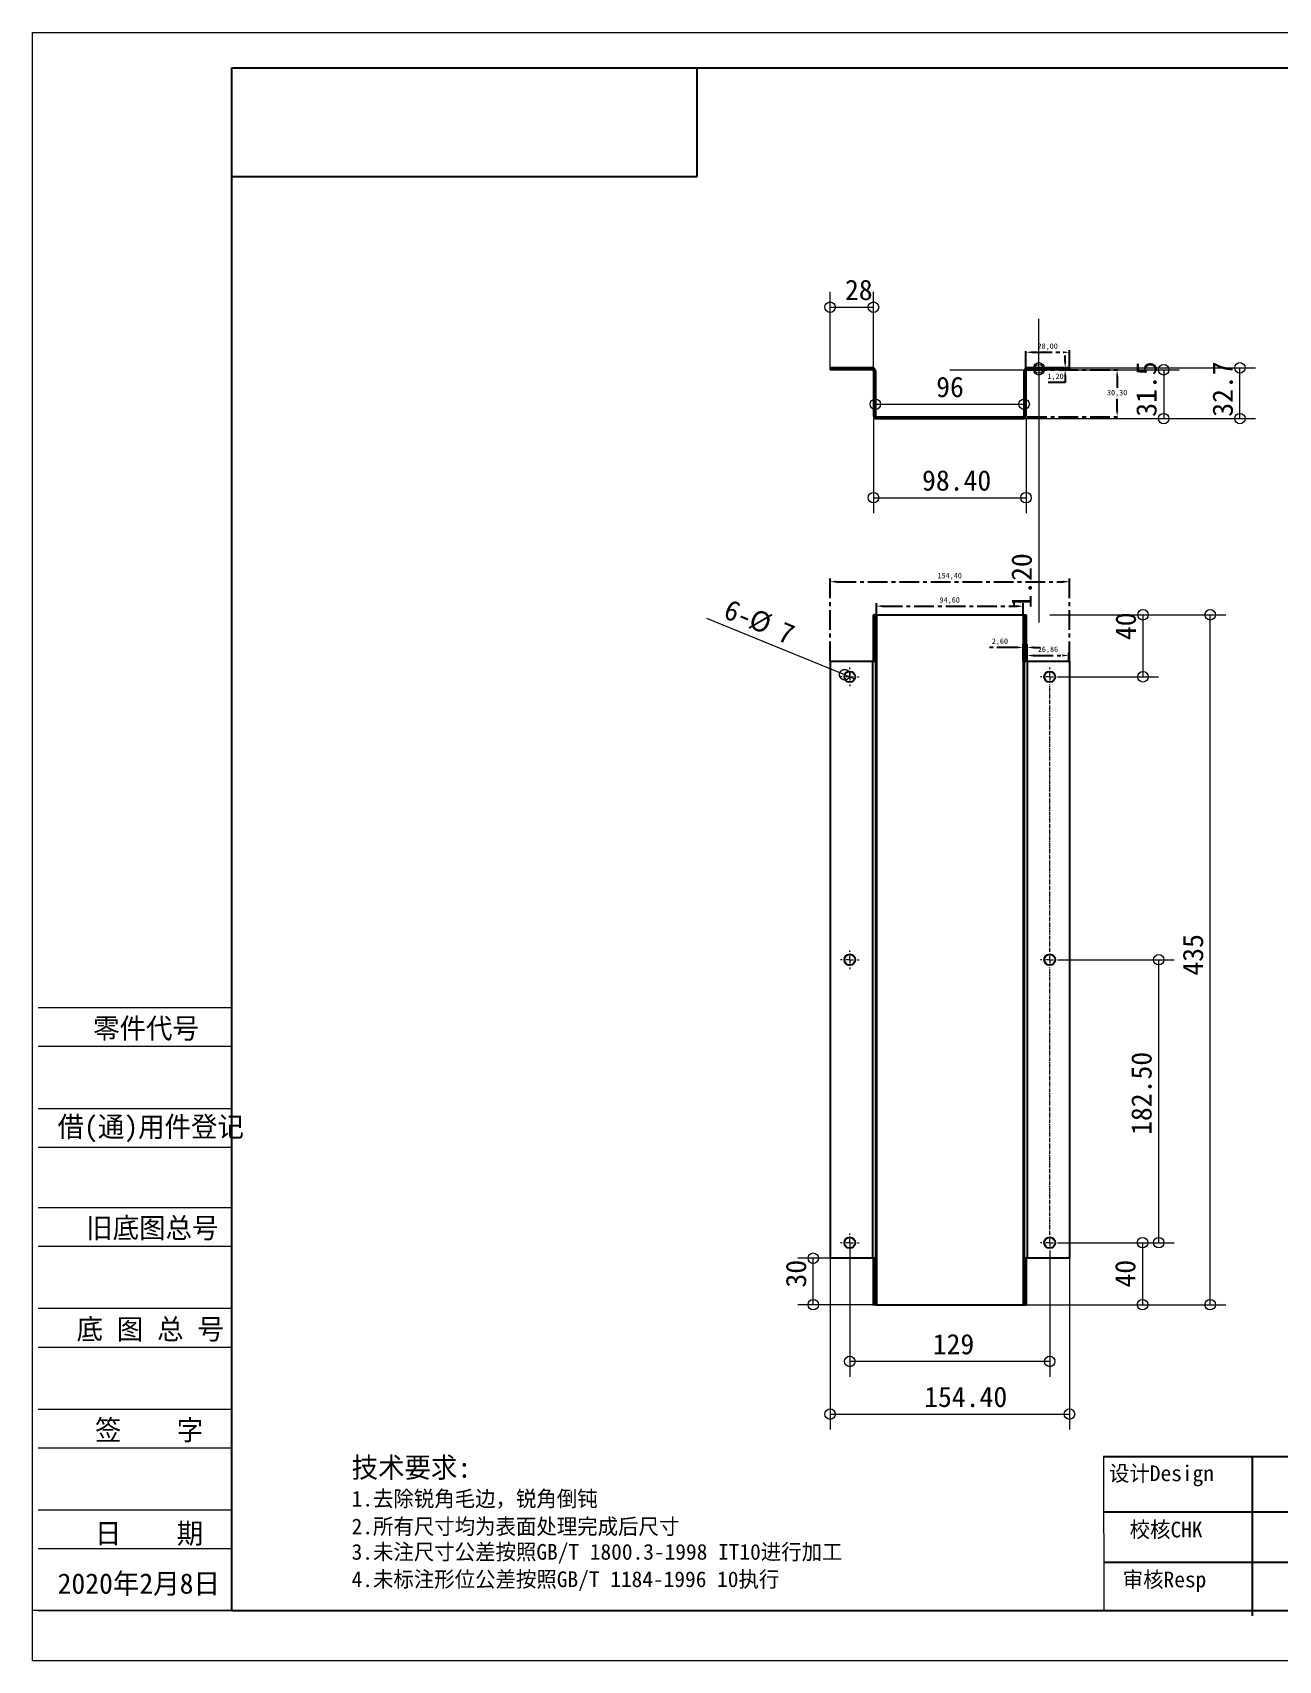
# Model space of a CAD drawing. Header units: millimetres. Extents: x -3862 to 6257, y -4684 to -2127.
# Drawn here: x 1257 to 2060, y -4684 to -3634 of the extents above; entities that cross this region are included whole.
import ezdxf

# ---------------------------------------------------------------- set-up
doc = ezdxf.new("R2010")
doc.units = ezdxf.units.MM
doc.header["$PDSIZE"] = -1
doc.linetypes.add('AXES', pattern=[2, 1.25, -0.25, 0.25, -0.25])
doc.linetypes.add('CENTERX2', pattern=[20.32, 12.7, -2.54, 2.54, -2.54])
for name, color, linetype in [('10', 16, 'Continuous'), ('11', 7, 'Continuous'), ('6', 7, 'Continuous'), ('中心线', 1, 'CENTERX2')]:
    doc.layers.add(name, color=color, linetype=linetype)
doc.dimstyles.new('ISO-25', dxfattribs={"dimtxt": 2.5, "dimasz": 2.5, "dimexe": 1.25, "dimexo": 0.625, "dimtad": 1, "dimtxsty": 'Standard', "dimcen": 2.5, "dimadec": 0, "dimazin": 0, "dimtfac": 1, "dimtmove": 0, "dimatfit": 3, "dimfxl": 0, "dimarcsym": 0})

# ---------------------------------------------------------------- blocks, each defined once
blk = doc.blocks.new('*D316')
at = {"layer": '11', "color": 7, "linetype": 'Continuous', "lineweight": 13, "ltscale": 2, "insert": (103.03, 175.45), "char_height": 2.625, "attachment_point": 7}
blk.add_mtext('{ 28 }', dxfattribs=at)
blk = doc.blocks.new('*D317')
at = {"layer": '11', "color": 7, "linetype": 'Continuous', "lineweight": 13, "ltscale": 2, "insert": (145.06, 158.65), "char_height": 2.625, "attachment_point": 7, "rotation": 90}
blk.add_mtext('{ 31.5 }', dxfattribs=at)
blk = doc.blocks.new('*D318')
at = {"layer": '11', "color": 7, "linetype": 'Continuous', "lineweight": 13, "ltscale": 2, "insert": (112.97, 150.87), "char_height": 2.625, "attachment_point": 7}
blk.add_mtext('{ 98.40 }', dxfattribs=at)
blk = doc.blocks.new('*D319')
at = {"layer": '11', "color": 7, "linetype": 'Continuous', "lineweight": 13, "ltscale": 2, "insert": (128.96, 133.9), "char_height": 2.625, "attachment_point": 7, "rotation": 90}
blk.add_mtext('{ 1.20 }', dxfattribs=at)
blk = doc.blocks.new('*D320')
at = {"layer": '11', "color": 7, "linetype": 'Continuous', "lineweight": 13, "ltscale": 2, "insert": (114.8, 162.93), "char_height": 2.625, "attachment_point": 7}
blk.add_mtext('{ 96 }', dxfattribs=at)
blk = doc.blocks.new('*D321')
at = {"layer": '11', "color": 7, "linetype": 'Continuous', "lineweight": 13, "ltscale": 2, "insert": (154.9, 158.65), "char_height": 2.625, "attachment_point": 7, "rotation": 90}
blk.add_mtext('{ 32.7 }', dxfattribs=at)
blk = doc.blocks.new('*D322')
at = {"layer": '11', "color": 7, "linetype": 'Continuous', "lineweight": 13, "ltscale": 2, "insert": (142.33, 46.32), "char_height": 2.625, "attachment_point": 7, "rotation": 90}
blk.add_mtext('{ 40 }', dxfattribs=at)
blk = doc.blocks.new('*D323')
at = {"layer": '11', "color": 7, "linetype": 'Continuous', "lineweight": 13, "ltscale": 2, "insert": (142.39, 129.84), "char_height": 2.625, "attachment_point": 7, "rotation": 90}
blk.add_mtext('{ 40 }', dxfattribs=at)
blk = doc.blocks.new('*D324')
at = {"layer": '11', "color": 7, "linetype": 'Continuous', "lineweight": 13, "ltscale": 2, "insert": (144.42, 66.01), "char_height": 2.625, "attachment_point": 7, "rotation": 90}
blk.add_mtext('{ 182.50 }', dxfattribs=at)
blk = doc.blocks.new('*D325')
at = {"layer": '11', "color": 7, "linetype": 'Continuous', "lineweight": 13, "ltscale": 2, "insert": (114.35, 39.45), "char_height": 2.625, "attachment_point": 7}
blk.add_mtext('{ 129 }', dxfattribs=at)
blk = doc.blocks.new('*D326')
at = {"layer": '11', "color": 7, "linetype": 'Continuous', "lineweight": 13, "ltscale": 2, "insert": (99.85, 46.32), "char_height": 2.625, "attachment_point": 7, "rotation": 90}
blk.add_mtext('{ 30 }', dxfattribs=at)
blk = doc.blocks.new('*D327')
at = {"layer": '11', "color": 7, "linetype": 'Continuous', "lineweight": 13, "ltscale": 2, "insert": (87.3, 135.19), "char_height": 2.625, "attachment_point": 7, "rotation": 337.8239}
blk.add_mtext('{ 6-}', dxfattribs=at)
blk = doc.blocks.new('*D328')
at = {"layer": '11', "color": 7, "linetype": 'Continuous', "lineweight": 13, "ltscale": 2, "insert": (92.14, 133.23), "char_height": 2.625, "attachment_point": 7, "rotation": 337.8239}
blk.add_mtext('{{%%c}}', dxfattribs=at)
blk = doc.blocks.new('*D329')
at = {"layer": '11', "color": 7, "linetype": 'Continuous', "lineweight": 13, "ltscale": 2, "insert": (95.94, 131.66), "char_height": 2.625, "attachment_point": 7, "rotation": 337.8239}
blk.add_mtext('{7 }', dxfattribs=at)
blk = doc.blocks.new('*D330')
at = {"layer": '11', "color": 7, "linetype": 'Continuous', "lineweight": 13, "ltscale": 2, "insert": (113.25, 32.65), "char_height": 2.625, "attachment_point": 7}
blk.add_mtext('{ 154.40 }', dxfattribs=at)
blk = doc.blocks.new('*D345')
at = {"layer": '10', "color": 7, "linetype": 'Continuous', "lineweight": 13, "ltscale": 2, "insert": (140.65, 8.85), "char_height": 2.027, "attachment_point": 7}
blk.add_mtext('{审核Resp}', dxfattribs=at)
blk = doc.blocks.new('*D349')
at = {"layer": '10', "color": 7, "linetype": 'Continuous', "lineweight": 13, "ltscale": 2, "insert": (138.88, 22.46), "char_height": 2.027, "attachment_point": 7}
blk.add_mtext('{设计Design}', dxfattribs=at)
blk = doc.blocks.new('*D350')
at = {"layer": '10', "color": 7, "linetype": 'Continuous', "lineweight": 13, "ltscale": 2, "insert": (141.54, 15.64), "char_height": 2.027, "attachment_point": 7}
blk.add_mtext('{校核CHK}', dxfattribs=at)
blk = doc.blocks.new('*D351')
at = {"layer": '10', "color": 7, "linetype": 'Continuous', "lineweight": 13, "ltscale": 2, "insert": (7.81, 79.94), "char_height": 2.625, "attachment_point": 7}
blk.add_mtext('{零件代号}', dxfattribs=at)
blk = doc.blocks.new('*D352')
at = {"layer": '10', "color": 7, "linetype": 'Continuous', "lineweight": 13, "ltscale": 2, "insert": (3.22, 66.84), "char_height": 2.625, "attachment_point": 7}
blk.add_mtext('{借(通)用件登记}', dxfattribs=at)
blk = doc.blocks.new('*D353')
at = {"layer": '10', "color": 7, "linetype": 'Continuous', "lineweight": 13, "ltscale": 2, "insert": (6.92, 54.19), "char_height": 2.625, "attachment_point": 7}
blk.add_mtext('{旧底图总号}', dxfattribs=at)
blk = doc.blocks.new('*D354')
at = {"layer": '10', "color": 7, "linetype": 'Continuous', "lineweight": 13, "ltscale": 2, "insert": (5.67, 41.13), "char_height": 2.625, "attachment_point": 7}
blk.add_mtext('{底 图 总 号}', dxfattribs=at)
blk = doc.blocks.new('*D355')
at = {"layer": '10', "color": 7, "linetype": 'Continuous', "lineweight": 13, "ltscale": 2, "insert": (4.47, 28.13), "char_height": 2.625, "attachment_point": 7}
blk.add_mtext('{  签    字}', dxfattribs=at)
blk = doc.blocks.new('*D356')
at = {"layer": '10', "color": 7, "linetype": 'Continuous', "lineweight": 13, "ltscale": 2, "insert": (4.47, 14.78), "char_height": 2.625, "attachment_point": 7}
blk.add_mtext('{  日    期}', dxfattribs=at)
blk = doc.blocks.new('*D364')
at = {"layer": '10', "color": 7, "linetype": 'Continuous', "lineweight": 13, "ltscale": 2, "insert": (3.22, 8.32), "char_height": 2.625, "attachment_point": 7}
blk.add_mtext('{2020年2月8日}', dxfattribs=at)
blk = doc.blocks.new('*D374')
at = {"layer": '10', "color": 7, "linetype": 'Continuous', "lineweight": 13, "ltscale": 2, "insert": (41.16, 23.29), "char_height": 2.625, "attachment_point": 7}
blk.add_mtext('{技术要求:}', dxfattribs=at)
blk = doc.blocks.new('*D375')
at = {"layer": '10', "color": 7, "linetype": 'Continuous', "lineweight": 13, "ltscale": 2, "insert": (41.16, 19.56), "char_height": 2.027, "attachment_point": 7}
blk.add_mtext('{1.去除锐角毛边，锐角倒钝}', dxfattribs=at)
blk = doc.blocks.new('*D376')
at = {"layer": '10', "color": 7, "linetype": 'Continuous', "lineweight": 13, "ltscale": 2, "insert": (41.16, 16.03), "char_height": 2.027, "attachment_point": 7}
blk.add_mtext('{2.所有尺寸均为表面处理完成后尺寸}', dxfattribs=at)
blk = doc.blocks.new('*D377')
at = {"layer": '10', "color": 7, "linetype": 'Continuous', "lineweight": 13, "ltscale": 2, "insert": (41.16, 12.5), "char_height": 2.027, "attachment_point": 7}
blk.add_mtext('{3.未注尺寸公差按照GB/T 1800.3-1998 IT10进行加工}', dxfattribs=at)
blk = doc.blocks.new('*D378')
at = {"layer": '10', "color": 7, "linetype": 'Continuous', "lineweight": 13, "ltscale": 2, "insert": (41.16, 8.97), "char_height": 2.027, "attachment_point": 7}
blk.add_mtext('{4.未标注形位公差按照GB/T 1184-1996 10执行}', dxfattribs=at)
blk = doc.blocks.new('*D612')
at = {"layer": 'Defpoints', "color": 0, "transparency": 16777216}
for p in [(1925.5, -3839.8), (1897.5, -3851.8), (1925.5, -3851.1)]:
    blk.add_point(p, dxfattribs=at)
at = {"layer": '中心线', "color": 0, "lineweight": -2, "transparency": 16777216}
for p, q in [((1897.5, -3851.8), (1897.5, -3837.8)), ((1901.6, -3839.8), (1921.4, -3839.8)), ((1925.5, -3851.1), (1925.5, -3837.8))]:
    blk.add_line(p, q, dxfattribs=at)
at = {"layer": '中心线', "color": 0, "transparency": 16777216}
for points in [[(1901.6, -3839.2), (1901.6, -3840.5), (1897.5, -3839.8)], [(1921.4, -3839.2), (1921.4, -3840.5), (1925.5, -3839.8)]]:
    blk.add_solid(points, dxfattribs=at)
at = {"layer": '中心线', "color": 0, "transparency": 16777216, "insert": (1911.5, -3836.3), "char_height": 3.5, "attachment_point": 5}
blk.add_mtext('28,00', dxfattribs=at)
blk = doc.blocks.new('*D614')
at = {"layer": 'Defpoints', "color": 0, "transparency": 16777216}
for p in [(1922.8, -3851.1), (1925.5, -3849.9), (1925.5, -3851.1)]:
    blk.add_point(p, dxfattribs=at)
at = {"layer": '中心线', "color": 0, "lineweight": -2, "transparency": 16777216}
for p, q in [((1922.8, -3845.8), (1922.8, -3841.8)), ((1925.5, -3849.9), (1920.8, -3849.9)), ((1925.5, -3851.1), (1920.8, -3851.1)), ((1922.8, -3849.9), (1922.8, -3851.1)), ((1922.8, -3859.3), (1911.9, -3859.3)), ((1922.8, -3855.2), (1922.8, -3859.3))]:
    blk.add_line(p, q, dxfattribs=at)
at = {"layer": '中心线', "color": 0, "transparency": 16777216}
for points in [[(1922.1, -3845.8), (1923.5, -3845.8), (1922.8, -3849.9)], [(1922.1, -3855.2), (1923.5, -3855.2), (1922.8, -3851.1)]]:
    blk.add_solid(points, dxfattribs=at)
at = {"layer": '中心线', "color": 0, "transparency": 16777216, "insert": (1916.6, -3855.7), "char_height": 3.5, "attachment_point": 5}
blk.add_mtext('1,20', dxfattribs=at)
blk = doc.blocks.new('*D615')
at = {"layer": 'Defpoints', "color": 0, "transparency": 16777216}
for p in [(1898.2, -3851.1), (1898.2, -3881.4), (1956.3, -3881.4)]:
    blk.add_point(p, dxfattribs=at)
at = {"layer": '中心线', "color": 0, "lineweight": -2, "transparency": 16777216}
for p, q in [((1898.2, -3851.1), (1958.3, -3851.1)), ((1956.3, -3855.2), (1956.3, -3862.7)), ((1956.3, -3877.3), (1956.3, -3869.8)), ((1898.2, -3881.4), (1958.3, -3881.4))]:
    blk.add_line(p, q, dxfattribs=at)
at = {"layer": '中心线', "color": 0, "transparency": 16777216}
for points in [[(1955.7, -3855.2), (1957, -3855.2), (1956.3, -3851.1)], [(1955.7, -3877.3), (1957, -3877.3), (1956.3, -3881.4)]]:
    blk.add_solid(points, dxfattribs=at)
at = {"layer": '中心线', "color": 0, "transparency": 16777216, "insert": (1956.3, -3866.3), "char_height": 3.5, "attachment_point": 5}
blk.add_mtext('30,30', dxfattribs=at)
blk = doc.blocks.new('*D618')
at = {"layer": 'Defpoints', "color": 0, "transparency": 16777216}
for p in [(1925.5, -3987.8), (1771.1, -4039.1), (1925.5, -4039.1)]:
    blk.add_point(p, dxfattribs=at)
at = {"layer": '中心线', "color": 0, "lineweight": -2, "transparency": 16777216}
for p, q in [((1771.1, -4039.1), (1771.1, -3985.8)), ((1775.2, -3987.8), (1921.4, -3987.8)), ((1925.5, -4039.1), (1925.5, -3985.8))]:
    blk.add_line(p, q, dxfattribs=at)
at = {"layer": '中心线', "color": 0, "transparency": 16777216}
for points in [[(1775.2, -3987.1), (1775.2, -3988.5), (1771.1, -3987.8)], [(1921.4, -3987.1), (1921.4, -3988.5), (1925.5, -3987.8)]]:
    blk.add_solid(points, dxfattribs=at)
at = {"layer": '中心线', "color": 0, "transparency": 16777216, "insert": (1848.3, -3984.3), "char_height": 3.5, "attachment_point": 5}
blk.add_mtext('154,40', dxfattribs=at)
blk = doc.blocks.new('*D619')
at = {"layer": 'Defpoints', "color": 0, "transparency": 16777216}
for p in [(1898.2, -4039.1), (1925.1, -4035.4), (1925.1, -4039.1)]:
    blk.add_point(p, dxfattribs=at)
at = {"layer": '中心线', "color": 0, "lineweight": -2, "transparency": 16777216}
for p, q in [((1898.2, -4039.1), (1898.2, -4033.4)), ((1902.3, -4035.4), (1921, -4035.4)), ((1925.1, -4039.1), (1925.1, -4033.4))]:
    blk.add_line(p, q, dxfattribs=at)
at = {"layer": '中心线', "color": 0, "transparency": 16777216}
for points in [[(1902.3, -4034.7), (1902.3, -4036.1), (1898.2, -4035.4)], [(1921, -4034.7), (1921, -4036.1), (1925.1, -4035.4)]]:
    blk.add_solid(points, dxfattribs=at)
at = {"layer": '中心线', "color": 0, "transparency": 16777216, "insert": (1911.7, -4031.8), "char_height": 3.5, "attachment_point": 5}
blk.add_mtext('26,86', dxfattribs=at)
blk = doc.blocks.new('*D620')
at = {"layer": 'Defpoints', "color": 0, "transparency": 16777216}
for p in [(1895.6, -4030.2), (1895.6, -4039.1), (1898.2, -4039.1)]:
    blk.add_point(p, dxfattribs=at)
at = {"layer": '中心线', "color": 0, "lineweight": -2, "transparency": 16777216}
for p, q in [((1891.5, -4030.2), (1873.9, -4030.2)), ((1895.6, -4039.1), (1895.6, -4028.2)), ((1898.2, -4030.2), (1895.6, -4030.2)), ((1898.2, -4039.1), (1898.2, -4028.2)), ((1902.3, -4030.2), (1906.4, -4030.2))]:
    blk.add_line(p, q, dxfattribs=at)
at = {"layer": '中心线', "color": 0, "transparency": 16777216}
for points in [[(1891.5, -4029.5), (1891.5, -4030.9), (1895.6, -4030.2)], [(1902.3, -4029.5), (1902.3, -4030.9), (1898.2, -4030.2)]]:
    blk.add_solid(points, dxfattribs=at)
at = {"layer": '中心线', "color": 0, "transparency": 16777216, "insert": (1880.7, -4026.6), "char_height": 3.5, "attachment_point": 5}
blk.add_mtext('2,60', dxfattribs=at)
blk = doc.blocks.new('*D621')
at = {"layer": 'Defpoints', "color": 0, "transparency": 16777216}
for p in [(1801, -4009.1), (1895.6, -4003.6), (1895.6, -4009.1)]:
    blk.add_point(p, dxfattribs=at)
at = {"layer": '中心线', "color": 0, "lineweight": -2, "transparency": 16777216}
for p, q in [((1801, -4009.1), (1801, -4001.6)), ((1805.1, -4003.6), (1891.5, -4003.6)), ((1895.6, -4009.1), (1895.6, -4001.6))]:
    blk.add_line(p, q, dxfattribs=at)
at = {"layer": '中心线', "color": 0, "transparency": 16777216}
for points in [[(1805.1, -4002.9), (1805.1, -4004.3), (1801, -4003.6)], [(1891.5, -4002.9), (1891.5, -4004.3), (1895.6, -4003.6)]]:
    blk.add_solid(points, dxfattribs=at)
at = {"layer": '中心线', "color": 0, "transparency": 16777216, "insert": (1848.3, -4000), "char_height": 3.5, "attachment_point": 5}
blk.add_mtext('94,60', dxfattribs=at)

msp = doc.modelspace()

# ---------------------------------------------------------------- linework, layer by layer
at = {"color": 7, "linetype": 'Continuous', "lineweight": 25, "ltscale": 2}
for p, q in [((1685.288, -3726.452), (1685.288, -3656.452)), ((1385.288, -3726.452), (1685.288, -3726.452))]:
    msp.add_line(p, q, dxfattribs=at)
at = {"color": 7, "linetype": 'AXES', "lineweight": 18, "ltscale": 2}
for p, q in [((1778.828, -4049.138), (1777.828, -4049.138)), ((1783.828, -4044.138), (1783.828, -4043.138)), ((1788.828, -4049.138), (1789.828, -4049.138)), ((1907.828, -4049.138), (1906.828, -4049.138)), ((1912.828, -4049.138), (1910.328, -4049.138)), ((1912.828, -4044.138), (1912.828, -4043.138)), ((1912.828, -4049.138), (1912.828, -4046.638)), ((1912.828, -4049.138), (1912.828, -4051.638)), ((1912.828, -4049.138), (1915.328, -4049.138)), ((1917.828, -4049.138), (1918.828, -4049.138)), ((1783.828, -4054.138), (1783.828, -4055.138)), ((1912.828, -4226.638), (1912.828, -4054.138)), ((1783.828, -4226.638), (1783.828, -4225.638)), ((1778.828, -4231.638), (1777.828, -4231.638)), ((1783.828, -4236.638), (1783.828, -4237.638)), ((1788.828, -4231.638), (1789.828, -4231.638)), ((1907.828, -4231.638), (1906.828, -4231.638)), ((1912.828, -4409.138), (1912.828, -4236.638)), ((1917.828, -4231.638), (1918.828, -4231.638)), ((1783.828, -4409.138), (1783.828, -4408.138)), ((1778.828, -4414.138), (1777.828, -4414.138)), ((1783.828, -4419.138), (1783.828, -4420.138)), ((1788.828, -4414.138), (1789.828, -4414.138)), ((1907.828, -4414.138), (1906.828, -4414.138)), ((1912.828, -4414.138), (1910.328, -4414.138)), ((1912.828, -4414.138), (1912.828, -4411.638)), ((1912.828, -4414.138), (1912.828, -4416.638)), ((1912.828, -4414.138), (1915.328, -4414.138)), ((1912.828, -4419.138), (1912.828, -4420.138)), ((1917.828, -4414.138), (1918.828, -4414.138))]:
    msp.add_line(p, q, dxfattribs=at)
at = {"color": 7, "linetype": 'Continuous', "lineweight": 18, "ltscale": 2}
for p, q in [((1783.828, -4049.138), (1781.328, -4049.138)), ((1783.828, -4049.138), (1783.828, -4046.638)), ((1783.828, -4049.138), (1783.828, -4051.638)), ((1783.828, -4049.138), (1786.328, -4049.138)), ((1783.828, -4231.638), (1783.828, -4229.138)), ((1912.828, -4231.638), (1912.828, -4229.138)), ((1783.828, -4231.638), (1781.328, -4231.638)), ((1783.828, -4231.638), (1783.828, -4234.138)), ((1783.828, -4231.638), (1786.328, -4231.638)), ((1912.828, -4231.638), (1910.328, -4231.638)), ((1912.828, -4231.638), (1912.828, -4234.138)), ((1912.828, -4231.638), (1915.328, -4231.638)), ((1783.828, -4414.138), (1781.328, -4414.138)), ((1783.828, -4414.138), (1783.828, -4411.638)), ((1783.828, -4414.138), (1783.828, -4416.638)), ((1783.828, -4414.138), (1786.328, -4414.138))]:
    msp.add_line(p, q, dxfattribs=at)
at = {"layer": '11', "color": 7, "linetype": 'Continuous', "lineweight": 18, "ltscale": 2}
for p, q in [((1771.128, -3851.112), (1771.128, -3800.74)), ((1799.128, -3851.112), (1799.128, -3800.74)), ((1771.128, -3810.74), (1799.128, -3810.74)), ((1905.829, -3849.912), (1905.829, -3818.162)), ((1848.328, -3851.112), (1996.356, -3851.112)), ((1905.829, -3851.112), (1905.829, -3849.912)), ((1905.829, -3851.112), (1905.829, -4014.117)), ((1925.528, -3849.912), (2045.528, -3849.912)), ((1986.356, -3851.112), (1986.356, -3882.612)), ((2035.528, -3882.612), (2035.528, -3849.912)), ((1800.328, -3873.346), (1896.328, -3873.346)), ((1799.128, -3882.612), (1799.128, -3943.612)), ((1848.328, -3882.612), (1996.356, -3882.612)), ((1895.628, -3882.612), (2045.528, -3882.612)), ((1897.528, -3882.612), (1897.528, -3943.612)), ((1799.128, -3933.612), (1897.528, -3933.612)), ((1912.828, -4009.138), (1982.995, -4009.138)), ((1925.528, -4009.138), (2026.356, -4009.138)), ((1972.995, -4009.138), (1972.995, -4049.138)), ((2016.356, -4454.138), (2016.356, -4009.138)), ((1780.587, -4047.817), (1691.568, -4011.532)), ((1780.587, -4047.817), (1787.069, -4050.459)), ((1918.528, -4049.138), (1982.995, -4049.138)), ((1918.528, -4231.638), (1993.156, -4231.638)), ((1983.156, -4414.138), (1983.156, -4231.638)), ((1783.828, -4414.138), (1783.828, -4500.748)), ((1912.828, -4420.138), (1912.828, -4500.748)), ((1918.528, -4414.138), (1982.684, -4414.138)), ((1918.528, -4414.138), (1993.156, -4414.138)), ((1972.684, -4414.138), (1972.684, -4454.138)), ((1799.079, -4424.138), (1750.285, -4424.138)), ((1760.285, -4454.138), (1760.285, -4424.138)), ((1771.128, -4424.138), (1771.128, -4534.749)), ((1925.528, -4424.138), (1925.528, -4534.749)), ((1799.079, -4454.138), (1750.285, -4454.138)), ((1798.428, -4454.138), (1982.684, -4454.138)), ((1925.528, -4454.138), (2026.356, -4454.138)), ((1912.828, -4490.748), (1783.828, -4490.748)), ((1771.128, -4524.749), (1925.528, -4524.749))]:
    msp.add_line(p, q, dxfattribs=at)
at = {"layer": '11', "color": 7, "linetype": 'Continuous', "lineweight": 25, "ltscale": 2}
for p, q in [((1771.128, -3849.912), (1771.128, -3851.112)), ((1798.428, -3849.912), (1771.128, -3849.912)), ((1798.428, -3851.112), (1771.128, -3851.112)), ((1798.428, -3849.912), (1798.428, -3851.112)), ((1800.194, -3851.112), (1799.079, -3851.554)), ((1800.328, -3851.812), (1799.128, -3851.812)), ((1799.128, -3851.812), (1799.128, -3880.712)), ((1800.328, -3851.812), (1800.328, -3880.712)), ((1896.328, -3880.712), (1896.328, -3851.812)), ((1897.528, -3851.812), (1896.328, -3851.812)), ((1896.461, -3851.112), (1897.577, -3851.554)), ((1897.528, -3880.712), (1897.528, -3851.812)), ((1898.228, -3849.912), (1898.228, -3851.112)), ((1925.528, -3849.912), (1898.228, -3849.912)), ((1925.528, -3851.112), (1898.228, -3851.112)), ((1925.528, -3849.912), (1925.528, -3851.112)), ((1799.128, -3880.712), (1800.328, -3880.712)), ((1801.028, -3881.412), (1801.028, -3882.612)), ((1801.028, -3881.412), (1895.628, -3881.412)), ((1801.028, -3882.612), (1895.628, -3882.612)), ((1895.628, -3882.612), (1895.628, -3881.412)), ((1896.328, -3880.712), (1897.528, -3880.712)), ((1799.079, -4039.138), (1799.079, -4009.138)), ((1800.194, -4009.138), (1799.079, -4009.138)), ((1800.194, -4009.138), (1800.328, -4009.138)), ((1800.194, -4039.138), (1800.194, -4009.138)), ((1800.328, -4009.138), (1800.328, -4454.138)), ((1800.328, -4009.138), (1801.028, -4009.138)), ((1801.028, -4009.138), (1801.028, -4454.138)), ((1801.028, -4009.138), (1895.628, -4009.138)), ((1895.628, -4009.138), (1895.628, -4454.138)), ((1895.628, -4009.138), (1896.328, -4009.138)), ((1896.328, -4009.138), (1896.328, -4454.138)), ((1896.328, -4009.138), (1896.461, -4009.138)), ((1896.461, -4009.138), (1896.461, -4039.138)), ((1896.461, -4009.138), (1897.577, -4009.138)), ((1897.577, -4009.138), (1897.577, -4039.138)), ((1771.128, -4039.138), (1771.128, -4424.138)), ((1771.128, -4039.138), (1798.428, -4039.138)), ((1798.428, -4039.138), (1798.428, -4424.138)), ((1798.428, -4039.138), (1800.194, -4039.138)), ((1896.461, -4039.138), (1898.228, -4039.138)), ((1898.228, -4039.138), (1898.228, -4424.138)), ((1898.228, -4039.138), (1925.528, -4039.138)), ((1925.528, -4039.138), (1925.528, -4424.138)), ((1798.428, -4424.138), (1771.128, -4424.138)), ((1800.194, -4424.138), (1798.428, -4424.138)), ((1799.079, -4454.138), (1799.079, -4424.138)), ((1800.194, -4454.138), (1800.194, -4424.138)), ((1898.228, -4424.138), (1896.461, -4424.138)), ((1896.461, -4424.138), (1896.461, -4454.138)), ((1897.577, -4424.138), (1897.577, -4454.138)), ((1925.528, -4424.138), (1898.228, -4424.138)), ((1800.194, -4454.138), (1799.079, -4454.138)), ((1800.194, -4454.138), (1800.328, -4454.138)), ((1800.328, -4454.138), (1801.028, -4454.138)), ((1801.028, -4454.138), (1895.628, -4454.138)), ((1895.628, -4454.138), (1896.328, -4454.138)), ((1896.328, -4454.138), (1896.461, -4454.138)), ((1896.461, -4454.138), (1897.577, -4454.138))]:
    msp.add_line(p, q, dxfattribs=at)
at = {"layer": '11', "color": 7, "linetype": 'Continuous', "lineweight": 18, "ltscale": 2}
msp.add_lwpolyline([(1783.724, -4049.095), (1783.651, -4049.263), (1783.568, -4049.427), (1783.476, -4049.586), (1783.376, -4049.74), (1783.268, -4049.888), (1783.152, -4050.03), (1783.028, -4050.166), (1782.897, -4050.295), (1782.76, -4050.416), (1782.616, -4050.53), (1782.466, -4050.636), (1782.311, -4050.734), (1782.15, -4050.823), (1781.985, -4050.903), (1781.816, -4050.974), (1781.643, -4051.036), (1781.467, -4051.088), (1781.289, -4051.131), (1781.108, -4051.164), (1780.926, -4051.188), (1780.743, -4051.201), (1780.56, -4051.205), (1780.377, -4051.198), (1780.194, -4051.182), (1780.012, -4051.156), (1779.832, -4051.12), (1779.654, -4051.074), (1779.48, -4051.019), (1779.308, -4050.954), (1779.14, -4050.88), (1778.976, -4050.798), (1778.817, -4050.706), (1778.663, -4050.606), (1778.515, -4050.498), (1778.373, -4050.382), (1778.237, -4050.258), (1778.108, -4050.127), (1777.987, -4049.99), (1777.873, -4049.846), (1777.767, -4049.696), (1777.67, -4049.54), (1777.581, -4049.38), (1777.5, -4049.215), (1777.429, -4049.046), (1777.367, -4048.873), (1777.315, -4048.697), (1777.272, -4048.519), (1777.239, -4048.338), (1777.215, -4048.156), (1777.202, -4047.973), (1777.198, -4047.79), (1777.205, -4047.606), (1777.221, -4047.424), (1777.247, -4047.242), (1777.283, -4047.062), (1777.329, -4046.884), (1777.384, -4046.709), (1777.449, -4046.538), (1777.523, -4046.37), (1777.606, -4046.206), (1777.697, -4046.047), (1777.797, -4045.893), (1777.906, -4045.745), (1778.022, -4045.603), (1778.145, -4045.467), (1778.276, -4045.338), (1778.414, -4045.217), (1778.558, -4045.103), (1778.707, -4044.997), (1778.863, -4044.9), (1779.023, -4044.81), (1779.188, -4044.73), (1779.357, -4044.659), (1779.53, -4044.597), (1779.706, -4044.545), (1779.884, -4044.502), (1780.065, -4044.469), (1780.247, -4044.445), (1780.43, -4044.432), (1780.613, -4044.428), (1780.797, -4044.435), (1780.98, -4044.451), (1781.161, -4044.477), (1781.341, -4044.513), (1781.519, -4044.559), (1781.694, -4044.614), (1781.866, -4044.679), (1782.034, -4044.753), (1782.197, -4044.835), (1782.356, -4044.927), (1782.51, -4045.027), (1782.658, -4045.135), (1782.801, -4045.251), (1782.936, -4045.375), (1783.065, -4045.506), (1783.186, -4045.643), (1783.3, -4045.787), (1783.406, -4045.937), (1783.504, -4046.093), (1783.593, -4046.253), (1783.673, -4046.418), (1783.744, -4046.587), (1783.806, -4046.76), (1783.859, -4046.936), (1783.901, -4047.114), (1783.935, -4047.295), (1783.958, -4047.477), (1783.971, -4047.66), (1783.975, -4047.843), (1783.969, -4048.027), (1783.952, -4048.209), (1783.926, -4048.391), (1783.89, -4048.571), (1783.844, -4048.749), (1783.789, -4048.924), (1783.724, -4049.095)], dxfattribs=at)
for centre in [(1771.128, -3810.74), (1799.128, -3810.74), (1905.829, -3849.912), (1905.829, -3851.112), (1986.356, -3851.112), (2035.528, -3849.912), (1800.328, -3873.346), (1896.328, -3873.346), (1986.356, -3882.612), (2035.528, -3882.612), (1799.128, -3933.612), (1897.528, -3933.612), (1972.995, -4009.138), (2016.356, -4009.138), (1972.995, -4049.138), (1983.156, -4231.638), (1972.684, -4414.138), (1983.156, -4414.138), (1760.285, -4424.138), (1760.285, -4454.138), (1972.684, -4454.138), (2016.356, -4454.138), (1783.828, -4490.748), (1912.828, -4490.748), (1771.128, -4524.749), (1925.528, -4524.749)]:
    msp.add_circle(centre, 3.388, dxfattribs=at)
at = {"layer": '11', "color": 7, "linetype": 'Continuous', "lineweight": 25, "ltscale": 2}
for centre in [(1783.828, -4049.138), (1912.828, -4049.138), (1783.828, -4231.638), (1912.828, -4231.638), (1783.828, -4414.138), (1912.828, -4414.138)]:
    msp.add_circle(centre, 3.5, dxfattribs=at)
for centre, radius, start, end in [((1798.428, -3851.812), 1.9, 21.618272, 89.999999), ((1798.428, -3851.812), 0.7, 21.618272, 89.999999), ((1798.428, -3851.812), 0.7, 0, 21.618272), ((1798.428, -3851.812), 1.9, 0, 21.618272), ((1898.228, -3851.812), 1.9, 158.381727, 180), ((1898.228, -3851.812), 1.9, 90, 158.381727), ((1898.228, -3851.812), 0.7, 158.381727, 180), ((1898.228, -3851.812), 0.7, 90, 158.381727), ((1801.028, -3880.712), 1.9, 180, 270), ((1801.028, -3880.712), 0.7, 180, 270), ((1895.628, -3880.712), 1.9, 270, 0), ((1895.628, -3880.712), 0.7, 270, 0)]:
    msp.add_arc(centre, radius, start, end, dxfattribs=at)
at = {"layer": '6', "color": 7, "linetype": 'Continuous', "lineweight": 18, "ltscale": 2}
for p, q in [((1256.624, -4683.605), (1256.624, -3633.605)), ((1256.624, -3633.605), (2741.624, -3633.605)), ((1260.288, -4262.499), (1385.288, -4262.499)), ((1260.288, -4287.499), (1385.288, -4287.499)), ((1260.288, -4327.499), (1385.288, -4327.499)), ((1260.288, -4352.499), (1385.288, -4352.499)), ((1385.288, -4371.452), (1385.288, -4651.452)), ((1260.288, -4391.452), (1385.288, -4391.452)), ((1260.288, -4416.452), (1385.288, -4416.452)), ((1260.288, -4456.452), (1385.288, -4456.452)), ((1260.288, -4481.452), (1385.288, -4481.452)), ((1260.288, -4521.452), (1385.288, -4521.452)), ((1260.288, -4546.452), (1385.288, -4546.452)), ((1947.616, -4552.031), (1947.623, -4651.452)), ((1260.288, -4586.452), (1385.288, -4586.452)), ((1260.288, -4611.452), (1385.288, -4611.452)), ((1385.288, -4651.452), (1256.624, -4651.452)), ((1260.288, -4651.452), (1385.288, -4651.452)), ((1256.624, -4683.605), (2741.624, -4683.605))]:
    msp.add_line(p, q, dxfattribs=at)
at = {"layer": '6', "color": 7, "linetype": 'Continuous', "lineweight": 25, "ltscale": 2}
for p, q in [((1385.288, -4651.452), (1385.288, -3656.452)), ((1385.288, -3656.452), (2720.288, -3656.452)), ((1947.616, -4552.031), (2720.288, -4552.031)), ((2043.436, -4552.031), (2043.515, -4654.81)), ((1947.618, -4587.773), (2720.288, -4587.773)), ((1947.621, -4620.133), (2720.288, -4620.133)), ((1385.288, -4651.452), (2720.288, -4651.452)), ((1947.623, -4651.452), (2720.288, -4651.452))]:
    msp.add_line(p, q, dxfattribs=at)

# ---------------------------------------------------------------- block references
at = {"layer": '10', "color": 7, "xscale": 5, "yscale": 5, "zscale": 5}
for name in ['*D351', '*D352', '*D353', '*D354', '*D355', '*D374', '*D349', '*D375', '*D356', '*D376', '*D350', '*D377', '*D364', '*D378', '*D345']:
    msp.add_blockref(name, (1256.657, -4683.602), dxfattribs=at)
at = {"layer": '11', "color": 7, "xscale": 5, "yscale": 5, "zscale": 5}
for name in ['*D316', '*D317', '*D321', '*D320', '*D318', '*D319', '*D327', '*D328', '*D323', '*D329', '*D324', '*D326', '*D322', '*D325', '*D330']:
    msp.add_blockref(name, (1256.657, -4683.602), dxfattribs=at)

# ---------------------------------------------------------------- texts
at = {"layer": '11', "color": 7, "linetype": 'Continuous', "lineweight": 13, "ltscale": 2, "insert": (2011.981, -4250.815), "char_height": 13.125, "attachment_point": 7, "rotation": 90}
msp.add_mtext(' 435 ', dxfattribs=at)

# ---------------------------------------------------------------- dimensions: what is measured, and where the dimension line sits
at = {"layer": '中心线', "color": 6}
for base, p1, p2, picture, middle in [((1925.528, -3839.832), (1897.528, -3851.812), (1925.528, -3851.112), '*D612', (1911.528, -3836.266)), ((1925.528, -3987.824), (1771.128, -4039.138), (1925.528, -4039.138), '*D618', (1848.328, -3984.258)), ((1895.628, -4003.589), (1801.028, -4009.138), (1895.628, -4009.138), '*D621', (1848.328, -4000.024)), ((1895.628, -4030.192), (1898.228, -4039.138), (1895.628, -4039.138), '*D620', (1880.694, -4026.626)), ((1925.085, -4035.375), (1898.228, -4039.138), (1925.085, -4039.138), '*D619', (1911.656, -4031.809))]:
    dim = msp.add_linear_dim(base=base, p1=p1, p2=p2, dimstyle='ISO-25', override={"dimtxt": 3.5, "dimasz": 4.08, "dimexe": 2, "dimexo": 0, "dimgap": 1.524, "dimtih": 1, "dimtoh": 1, "dimzin": 0, "dimadec": 2, "dimtzin": 0, "dimarcsym": 1}, dxfattribs=at)
    dim.commit()
    dim.dimension.update_dxf_attribs({"geometry": picture, "text_midpoint": middle})
for base, p1, p2, picture, middle in [((1922.775, -3851.112), (1925.528, -3849.912), (1925.528, -3851.112), '*D614', (1916.584, -3855.706)), ((1956.339, -3881.412), (1898.228, -3851.112), (1898.228, -3881.412), '*D615', (1956.339, -3866.262))]:
    dim = msp.add_linear_dim(base=base, p1=p1, p2=p2, angle=90, dimstyle='ISO-25', override={"dimtxt": 3.5, "dimasz": 4.08, "dimexe": 2, "dimexo": 0, "dimgap": 1.524, "dimtih": 1, "dimtoh": 1, "dimzin": 0, "dimadec": 2, "dimtzin": 0, "dimarcsym": 1}, dxfattribs=at)
    dim.commit()
    dim.dimension.update_dxf_attribs({"geometry": picture, "text_midpoint": middle})

doc.saveas('drawing.dxf')
